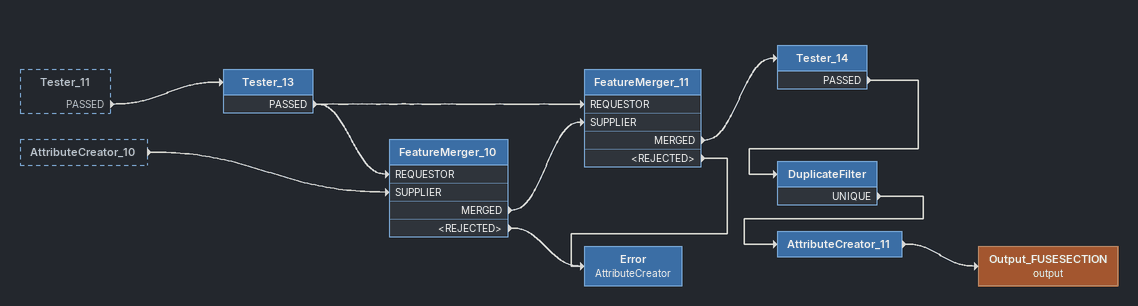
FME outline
Tester_11 [outside]
    PASSED -> Tester_13
AttributeCreator_10 [outside]
    -> FeatureMerger_10 [SUPPLIER]
Tester_13
    PASSED -> FeatureMerger_10 [REQUESTOR]
    PASSED -> FeatureMerger_11 [REQUESTOR]
FeatureMerger_10
    MERGED -> FeatureMerger_11 [SUPPLIER]
    <REJECTED> -> Error
FeatureMerger_11
    MERGED -> Tester_14
    <REJECTED> -> Error
Tester_14
    PASSED -> DuplicateFilter
DuplicateFilter
    UNIQUE -> AttributeCreator_11
AttributeCreator_11
    -> Output_FUSESECTION (output)
Output_FUSESECTION (output)
Error: AttributeCreator
